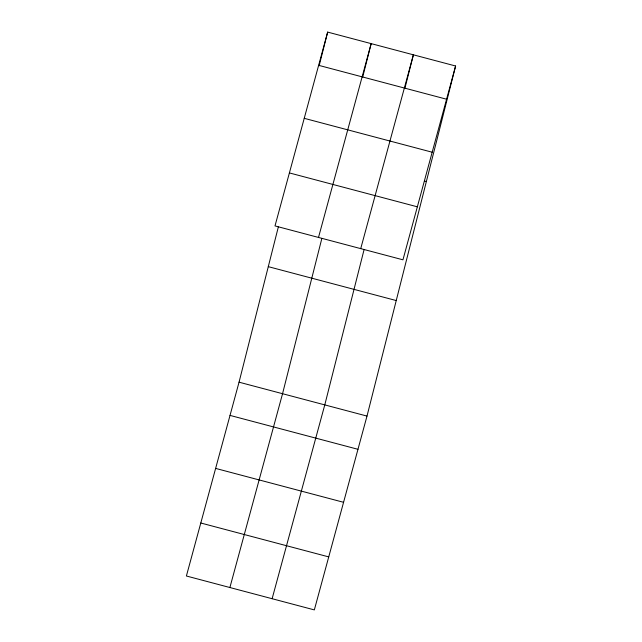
<?xml version="1.0" encoding="UTF-8"?>
<svg xmlns="http://www.w3.org/2000/svg" width="642" height="642" viewBox="0 0 642 642"><rect width="100%" height="100%" fill="white"/><g stroke="black" fill="none" stroke-linecap="round" stroke-linejoin="round"><path stroke-width="0.96" d="M455.603 65.998L402.951 259.817L275.001 225.92L327.661 32.1L455.603 65.998L366.999 416.08L314.339 609.9L186.397 576.002L239.049 382.183L278.331 226.979M319.13 65.797L327.661 32.1M321.835 238.503L282.552 393.707L229.892 587.526M362.634 77.321L371.156 43.624L318.504 237.444M364.062 249.69L324.78 404.893L272.12 598.713M404.853 88.508L413.384 54.811L360.724 248.631M318.633 65.324L446.583 99.221M304.228 118.321L432.178 152.218M424.45 181.02L426.368 181.525M289.398 172.923L417.348 206.82M268.292 266.655L396.242 300.552M239.049 382.183L366.999 416.08M230.029 415.406L357.979 449.304M215.624 468.403L343.574 502.301M200.794 523.005L328.744 556.903"/></g></svg>
